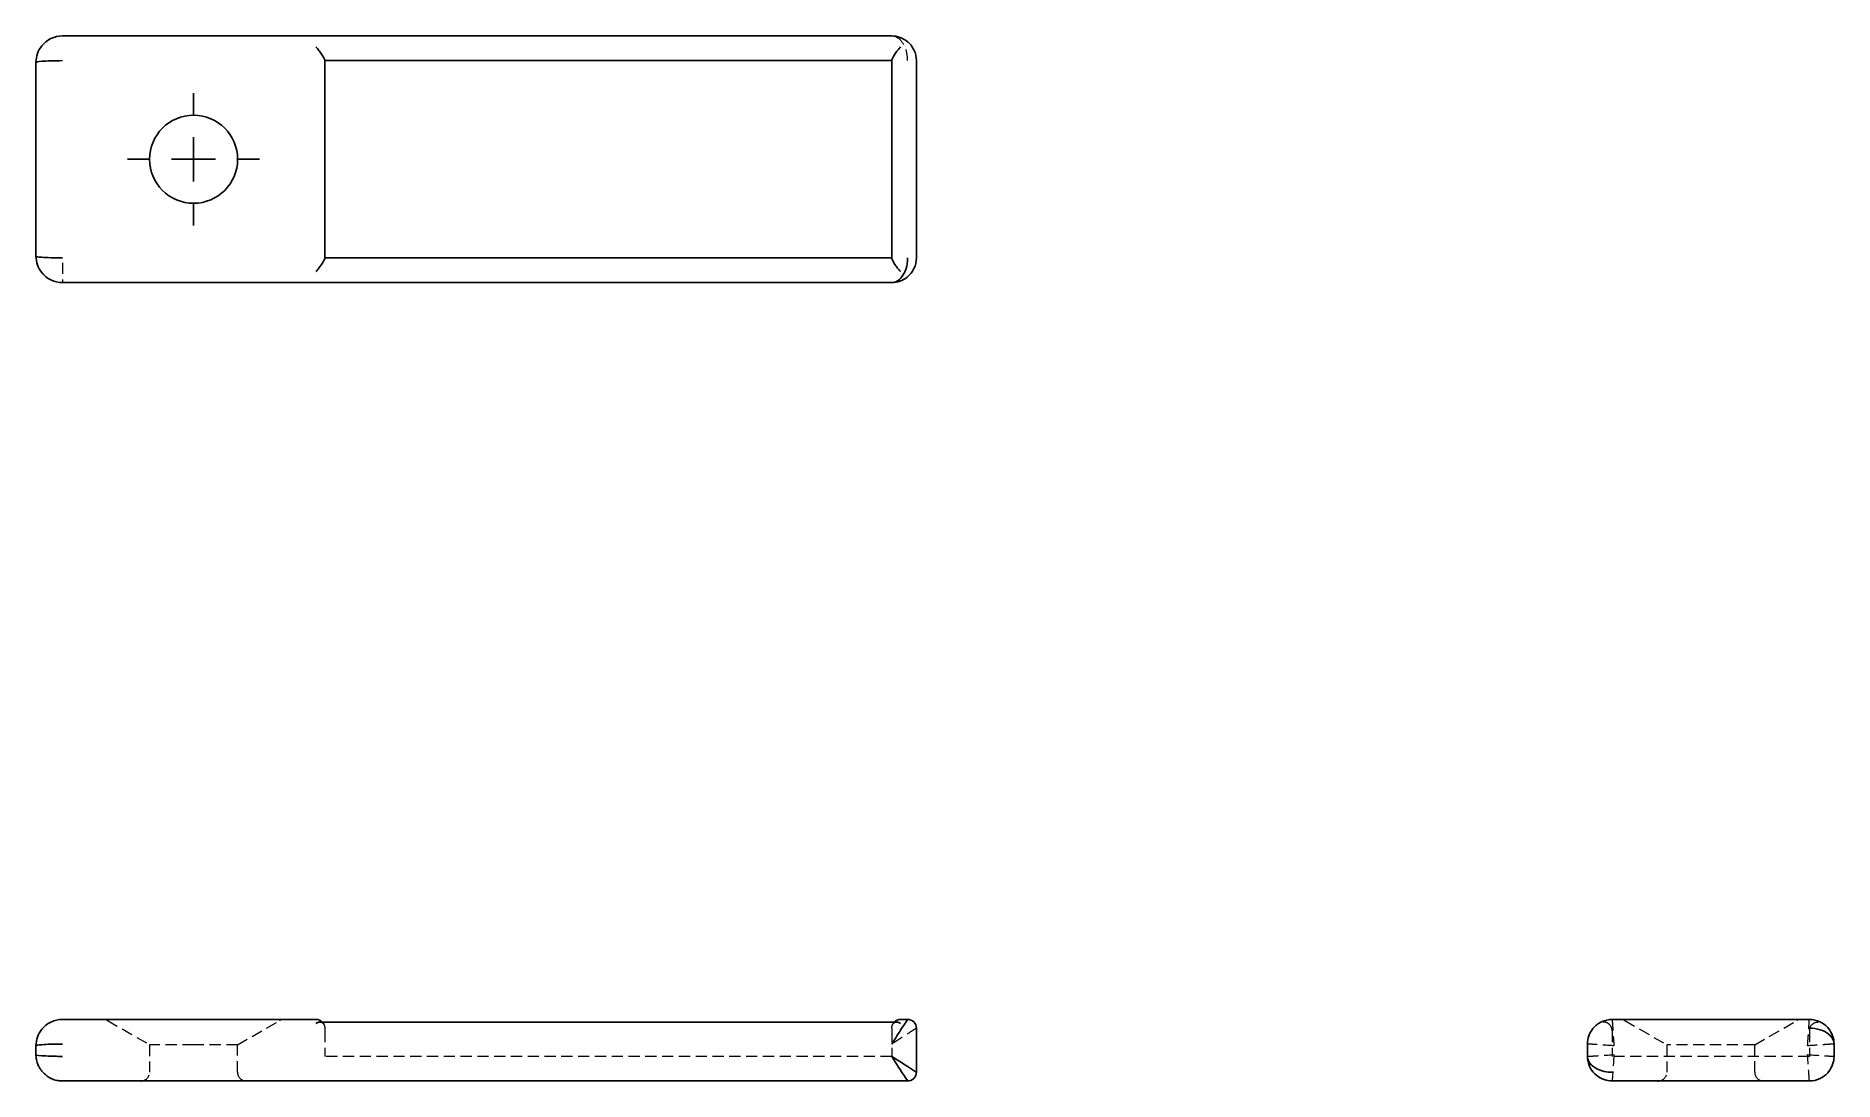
# Model space of a CAD drawing. Header units: millimetres. Extents: x 33 to 237, y 54 to 172.
import ezdxf

# ---------------------------------------------------------------- set-up
doc = ezdxf.new("R2010")
doc.units = ezdxf.units.MM
doc.linetypes.add('HIDDEN', pattern=[1.905, 1.27, -0.635])
doc.layers.add('10', color=7, linetype='Continuous')

# ---------------------------------------------------------------- blocks, each defined once
blk = doc.blocks.new('SW_CENTERMARKSYMBOL_0')
at = {"layer": '10', "color": 0}
for p, q in [((0, 5), (0, 7.49)), ((0, 0), (0, 2.5)), ((-5, 0), (-7.49, 0)), ((0, 0), (-2.5, 0)), ((0, 0), (0, -2.5)), ((0, 0), (2.5, 0)), ((5, 0), (7.49, 0)), ((0, -5), (0, -7.49))]:
    blk.add_line(p, q, dxfattribs=at)

msp = doc.modelspace()

# ---------------------------------------------------------------- linework, layer by layer
at = {"color": 7, "linetype": 'Continuous', "lineweight": 25}
for p, q in [((130.12, 171.98), (36.07, 171.98)), ((33.08, 168.98), (33.08, 147.02)), ((65.83, 169.18), (65.83, 169.23)), ((65.83, 146.82), (65.83, 169.18)), ((65.83, 169.18), (130.12, 169.18)), ((130.12, 169.23), (130.12, 169.18)), ((130.12, 169.18), (130.12, 146.82)), ((132.92, 146.82), (132.92, 169.18)), ((65.83, 146.77), (65.83, 146.82)), ((130.12, 146.82), (65.83, 146.82)), ((130.12, 146.82), (130.12, 146.77)), ((33.23, 146.08), (33.28, 145.97)), ((36.07, 144.02), (130.12, 144.02)), ((64.83, 60.49), (36.07, 60.49)), ((130.67, 60.19), (65.28, 60.19)), ((131.92, 60.49), (131.12, 60.49)), ((132.92, 54.5), (132.92, 59.5)), ((234.18, 60.49), (211.82, 60.49)), ((33.08, 57.5), (33.08, 56.5)), ((209.02, 57.7), (209.02, 56.3)), ((236.98, 56.3), (236.98, 57.7)), ((33.08, 56.5), (33.12, 56.15)), ((35.77, 53.53), (36.07, 53.51)), ((36.07, 53.51), (131.92, 53.51)), ((211.82, 53.51), (234.18, 53.51))]:
    msp.add_line(p, q, dxfattribs=at)
at = {"color": 7, "linetype": 'HIDDEN', "lineweight": 18}
for p, q in [((33.59, 145.36), (34.16, 144.72)), ((41.2, 60.36), (45.96, 57.61)), ((55.94, 57.61), (60.7, 60.36)), ((65.83, 59.5), (65.83, 59.19)), ((65.83, 59.5), (65.83, 59.5)), ((65.83, 59.19), (65.83, 56.3)), ((130.12, 59.5), (130.12, 59.19)), ((130.12, 59.5), (130.12, 59.5)), ((130.12, 59.19), (130.12, 56.3)), ((211.82, 59.19), (211.82, 56.3)), ((213.25, 60.36), (218.01, 57.61)), ((227.99, 57.61), (232.75, 60.36)), ((234.18, 59.19), (234.18, 56.3)), ((50.95, 57.61), (45.96, 57.61)), ((45.96, 57.61), (45.96, 54.5)), ((55.94, 57.61), (50.95, 57.61)), ((55.94, 54.5), (55.94, 57.61)), ((227.99, 57.61), (218.01, 57.61)), ((218.01, 57.61), (218.01, 54.5)), ((227.99, 54.5), (227.99, 57.61)), ((33.12, 56.15), (33.15, 55.94)), ((130.12, 56.3), (65.83, 56.3)), ((234.18, 56.3), (211.82, 56.3)), ((35.68, 53.54), (35.77, 53.53))]:
    msp.add_line(p, q, dxfattribs=at)
at = {"color": 7, "linetype": 'HIDDEN', "lineweight": 18, "flags": 128}
for points in [[(65.54, 60.19), (65.66, 60.05), (65.71, 59.97)], [(130.41, 60.19), (130.29, 60.05), (130.24, 59.97)]]:
    msp.add_lwpolyline(points, dxfattribs=at)
at = {"color": 7, "linetype": 'Continuous', "lineweight": 25}
msp.add_circle((50.95, 158), 4.99, dxfattribs=at)
at = {"color": 7, "linetype": 'HIDDEN', "lineweight": 18}
for centre, start, end in [((40.7, 59.5), 60, 90), ((61.2, 59.5), 90, 120), ((210.82, 59.19), 0, 17.6214), ((212.75, 59.5), 60, 90), ((233.25, 59.5), 90, 120), ((235.18, 59.19), 162.3786, 180), ((44.96, 54.5), 270, 0), ((56.94, 54.5), 180, 270), ((217.01, 54.5), 270, 0), ((228.99, 54.5), 180, 270)]:
    msp.add_arc(centre, 0.998, start, end, dxfattribs=at)
at = {"color": 7, "linetype": 'Continuous', "lineweight": 25}
for centre, start, end in [((64.83, 59.5), 44.1599, 90), ((131.12, 59.5), 90, 135.8401)]:
    msp.add_arc(centre, 0.998, start, end, dxfattribs=at)
for points, knots in [([(36.07, 171.98), (35.63, 171.98), (34.73, 171.77), (33.47, 170.77), (33.08, 169.66), (33.08, 168.98)], [0, 0, 0, 0, 0.448799, 0.897598, 1.570796, 1.570796, 1.570796, 1.570796]), ([(132.92, 169.18), (132.92, 169.6), (132.73, 170.44), (131.79, 171.61), (130.75, 171.98), (130.12, 171.98)], [-1.570796, -1.570796, -1.570796, -1.570796, -1.121997, -0.673198, 0, 0, 0, 0]), ([(65.83, 169.23), (65.83, 169.29), (65.78, 169.38), (65.65, 169.63), (65.56, 169.77), (65.37, 170.06), (65.27, 170.21), (65.05, 170.49), (64.94, 170.62), (64.83, 170.74)], [0, 0, 0, 0, 0.25, 0.25, 0.5, 0.5, 0.75, 0.75, 1, 1, 1, 1]), ([(130.12, 169.23), (130.12, 169.29), (130.17, 169.38), (130.3, 169.63), (130.39, 169.77), (130.58, 170.06), (130.68, 170.21), (130.9, 170.49), (131.01, 170.62), (131.12, 170.74)], [0, 0, 0, 0, 0.25, 0.25, 0.5, 0.5, 0.75, 0.75, 1, 1, 1, 1]), ([(33.08, 168.98), (33.08, 169.03), (33.47, 169.1), (34.73, 169.17), (35.63, 169.18), (36.07, 169.18)], [0, 0, 0, 0, 0.673198, 1.121997, 1.570796, 1.570796, 1.570796, 1.570796]), ([(36.07, 146.82), (35.63, 146.82), (34.73, 146.83), (33.47, 146.9), (33.08, 146.97), (33.08, 147.02)], [0, 0, 0, 0, 0.448799, 0.897598, 1.570796, 1.570796, 1.570796, 1.570796]), ([(33.08, 147.02), (33.08, 146.35), (33.47, 145.23), (34.73, 144.23), (35.63, 144.02), (36.07, 144.02)], [0, 0, 0, 0, 0.673198, 1.121997, 1.570796, 1.570796, 1.570796, 1.570796]), ([(131.92, 146.82), (131.92, 146.4), (131.8, 145.57), (131.2, 144.39), (130.53, 144.02), (130.12, 144.02)], [-1.570796, -1.570796, -1.570796, -1.570796, -1.121997, -0.673198, 0, 0, 0, 0]), ([(130.12, 144.02), (130.75, 144.02), (131.79, 144.39), (132.73, 145.57), (132.92, 146.4), (132.92, 146.82)], [-1.570796, -1.570796, -1.570796, -1.570796, -0.897598, -0.448799, 0, 0, 0, 0]), ([(65.83, 146.77), (65.83, 146.72), (65.78, 146.62), (65.65, 146.37), (65.56, 146.23), (65.37, 145.94), (65.27, 145.79), (65.05, 145.51), (64.94, 145.38), (64.83, 145.27)], [0, 0, 0, 0, 0.25, 0.25, 0.5, 0.5, 0.75, 0.75, 1, 1, 1, 1]), ([(130.12, 146.77), (130.12, 146.72), (130.17, 146.62), (130.3, 146.37), (130.39, 146.23), (130.58, 145.94), (130.68, 145.79), (130.9, 145.51), (131.01, 145.38), (131.12, 145.27)], [0, 0, 0, 0, 0.25, 0.25, 0.5, 0.5, 0.75, 0.75, 1, 1, 1, 1]), ([(36.07, 60.49), (35.63, 60.49), (34.73, 60.29), (33.47, 59.29), (33.08, 58.17), (33.08, 57.5)], [0, 0, 0, 0, 0.448799, 0.897598, 1.570796, 1.570796, 1.570796, 1.570796]), ([(64.83, 60.02), (64.83, 60.02), (64.92, 60.09), (65.08, 60.18), (65.22, 60.18), (65.28, 60.18)], [0, 0, 0, 0, 0.015047, 0.611564, 1, 1, 1, 1]), ([(131.92, 60.49), (131.92, 60.49), (131.8, 60.3), (131.2, 59.37), (130.53, 58.33), (130.12, 57.7)], [-1.570796, -1.570796, -1.570796, -1.570796, -1.121997, -0.673198, 0, 0, 0, 0]), ([(130.67, 60.18), (130.73, 60.18), (130.87, 60.18), (131.03, 60.09), (131.12, 60.02), (131.12, 60.02)], [0, 0, 0, 0, 0.3884359, 0.9849527, 1, 1, 1, 1]), ([(211.82, 60.49), (211.4, 60.49), (210.57, 60.3), (209.39, 59.37), (209.02, 58.33), (209.02, 57.7)], [-1.570796, -1.570796, -1.570796, -1.570796, -1.121997, -0.673198, 0, 0, 0, 0]), ([(236.98, 57.7), (236.98, 58.33), (236.61, 59.37), (235.44, 60.3), (234.6, 60.49), (234.18, 60.49)], [-1.570796, -1.570796, -1.570796, -1.570796, -0.897598, -0.448799, 0, 0, 0, 0]), ([(234.18, 59.5), (234.6, 59.5), (235.44, 59.37), (236.61, 58.77), (236.98, 58.1), (236.98, 57.7)], [-1.570796, -1.570796, -1.570796, -1.570796, -1.121997, -0.673198, 0, 0, 0, 0]), ([(33.08, 57.5), (33.08, 57.54), (33.47, 57.62), (34.73, 57.69), (35.63, 57.7), (36.07, 57.7)], [0, 0, 0, 0, 0.673198, 1.121997, 1.570796, 1.570796, 1.570796, 1.570796]), ([(36.07, 56.3), (35.85, 56.3), (35.18, 56.31), (33.72, 56.35), (33.08, 56.44), (33.08, 56.5)], [0, 0, 0, 0, 0.224399, 0.673198, 1.570796, 1.570796, 1.570796, 1.570796]), ([(33.09, 56.21), (33.13, 56.01), (33.18, 55.65), (33.36, 55.21), (33.57, 54.86), (33.83, 54.54), (34.16, 54.21), (34.6, 53.89), (35.16, 53.62), (35.57, 53.56), (35.78, 53.52)], [0, 0, 0, 0, 0.145738, 0.261602, 0.358285, 0.449817, 0.559954, 0.690624, 0.839619, 1, 1, 1, 1]), ([(130.12, 56.3), (130.66, 55.46), (131.59, 54.02), (131.92, 53.51), (131.92, 53.51)], [0, 0, 0, 0, 0.897598, 1.570796, 1.570796, 1.570796, 1.570796]), ([(132.92, 54.5), (132.92, 54.5), (132.41, 54.83), (130.96, 55.76), (130.12, 56.3)], [0, 0, 0, 0, 0.673198, 1.570796, 1.570796, 1.570796, 1.570796]), ([(211.82, 54.5), (211.19, 54.5), (209.73, 54.83), (209.02, 55.76), (209.02, 56.3)], [0, 0, 0, 0, 0.673198, 1.570796, 1.570796, 1.570796, 1.570796]), ([(209.02, 56.3), (209.02, 55.46), (209.73, 54.02), (211.19, 53.51), (211.82, 53.51)], [0, 0, 0, 0, 0.897598, 1.570796, 1.570796, 1.570796, 1.570796]), ([(234.18, 53.51), (234.6, 53.51), (235.44, 53.7), (236.61, 54.63), (236.98, 55.67), (236.98, 56.3)], [-1.570796, -1.570796, -1.570796, -1.570796, -1.121997, -0.673198, 0, 0, 0, 0]), ([(132.92, 54.5), (132.92, 54.24), (132.81, 53.98), (132.44, 53.61), (132.18, 53.51), (131.92, 53.51)], [0, 0, 0, 0, 0.5, 0.5, 1, 1, 1, 1])]:
    msp.add_open_spline(points, degree=3, knots=knots, dxfattribs=at)
at = {"color": 7, "linetype": 'HIDDEN', "lineweight": 18}
for points, knots in [([(131.92, 169.18), (131.92, 169.6), (131.8, 170.44), (131.2, 171.61), (130.53, 171.98), (130.12, 171.98)], [-1.570796, -1.570796, -1.570796, -1.570796, -1.121997, -0.673198, 0, 0, 0, 0]), ([(36.07, 146.27), (36.07, 145.84), (36.07, 144.64), (36.07, 144.02), (36.07, 144.02)], [0, 0, 0, 0, 0.3035714, 0.875, 0.875, 0.875, 0.875]), ([(65.28, 60.18), (65.31, 60.18), (65.42, 60.2), (65.57, 60.11), (65.71, 59.96), (65.81, 59.75), (65.82, 59.58), (65.83, 59.5)], [0, 0, 0, 0, 0.110601, 0.378254, 0.60122, 0.800123, 1, 1, 1, 1]), ([(130.12, 59.5), (130.13, 59.58), (130.15, 59.75), (130.24, 59.96), (130.39, 60.11), (130.53, 60.2), (130.64, 60.18), (130.67, 60.18)], [0, 0, 0, 0, 0.199877, 0.39878, 0.621746, 0.889399, 1, 1, 1, 1]), ([(132.92, 59.5), (132.92, 59.5), (132.73, 59.37), (131.79, 58.77), (130.75, 58.1), (130.12, 57.7)], [-1.570796, -1.570796, -1.570796, -1.570796, -1.121997, -0.673198, 0, 0, 0, 0]), ([(211.77, 59.5), (211.72, 59.67), (211.62, 59.82), (211.37, 60.04), (211.23, 60.12), (210.94, 60.2), (210.79, 60.2), (210.51, 60.15), (210.38, 60.1), (210.27, 60.02)], [0, 0, 0, 0, 0.25, 0.25, 0.5, 0.5, 0.75, 0.75, 1, 1, 1, 1]), ([(211.82, 60.49), (211.82, 60.49), (211.83, 60.29), (211.9, 59.29), (211.97, 58.17), (212.02, 57.5)], [0, 0, 0, 0, 0.448799, 0.897598, 1.570796, 1.570796, 1.570796, 1.570796]), ([(233.98, 57.5), (234.03, 58.17), (234.1, 59.29), (234.17, 60.29), (234.18, 60.49), (234.18, 60.49)], [0, 0, 0, 0, 0.673198, 1.121997, 1.570796, 1.570796, 1.570796, 1.570796]), ([(234.23, 59.5), (234.29, 59.67), (234.38, 59.82), (234.63, 60.04), (234.77, 60.12), (235.06, 60.2), (235.21, 60.2), (235.49, 60.15), (235.62, 60.1), (235.74, 60.02)], [0, 0, 0, 0, 0.25, 0.25, 0.5, 0.5, 0.75, 0.75, 1, 1, 1, 1]), ([(212.02, 57.5), (211.35, 57.54), (210.23, 57.62), (209.23, 57.69), (209.02, 57.7), (209.02, 57.7)], [0, 0, 0, 0, 0.673198, 1.121997, 1.570796, 1.570796, 1.570796, 1.570796]), ([(236.98, 57.7), (236.98, 57.7), (236.77, 57.69), (235.77, 57.62), (234.66, 57.54), (233.98, 57.5)], [0, 0, 0, 0, 0.448799, 0.897598, 1.570796, 1.570796, 1.570796, 1.570796]), ([(209.02, 56.3), (209.02, 56.3), (209.1, 56.31), (209.79, 56.35), (211.12, 56.44), (212.02, 56.5)], [0, 0, 0, 0, 0.224399, 0.673198, 1.570796, 1.570796, 1.570796, 1.570796]), ([(212.02, 56.5), (211.96, 55.6), (211.87, 54.27), (211.82, 53.58), (211.82, 53.51), (211.82, 53.51)], [0, 0, 0, 0, 0.897598, 1.346397, 1.570796, 1.570796, 1.570796, 1.570796]), ([(234.18, 53.51), (234.18, 53.51), (234.17, 53.66), (234.12, 54.5), (234.04, 55.6), (233.98, 56.5)], [0, 0, 0, 0, 0.448799, 0.673198, 1.570796, 1.570796, 1.570796, 1.570796]), ([(233.98, 56.5), (234.88, 56.44), (235.99, 56.37), (236.82, 56.31), (236.98, 56.3), (236.98, 56.3)], [0, 0, 0, 0, 0.897598, 1.121997, 1.570796, 1.570796, 1.570796, 1.570796])]:
    msp.add_open_spline(points, degree=3, knots=knots, dxfattribs=at)
at = {"color": 7, "linetype": 'Continuous', "lineweight": 25}
msp.add_open_spline([(132.92, 59.5), (132.92, 59.76), (132.7, 60.28), (132.18, 60.49), (131.92, 60.49)], degree=3, dxfattribs=at)

# ---------------------------------------------------------------- block references
at = {"layer": '10'}
msp.add_blockref('SW_CENTERMARKSYMBOL_0', (50.95, 158), dxfattribs=at)

doc.saveas('drawing.dxf')
